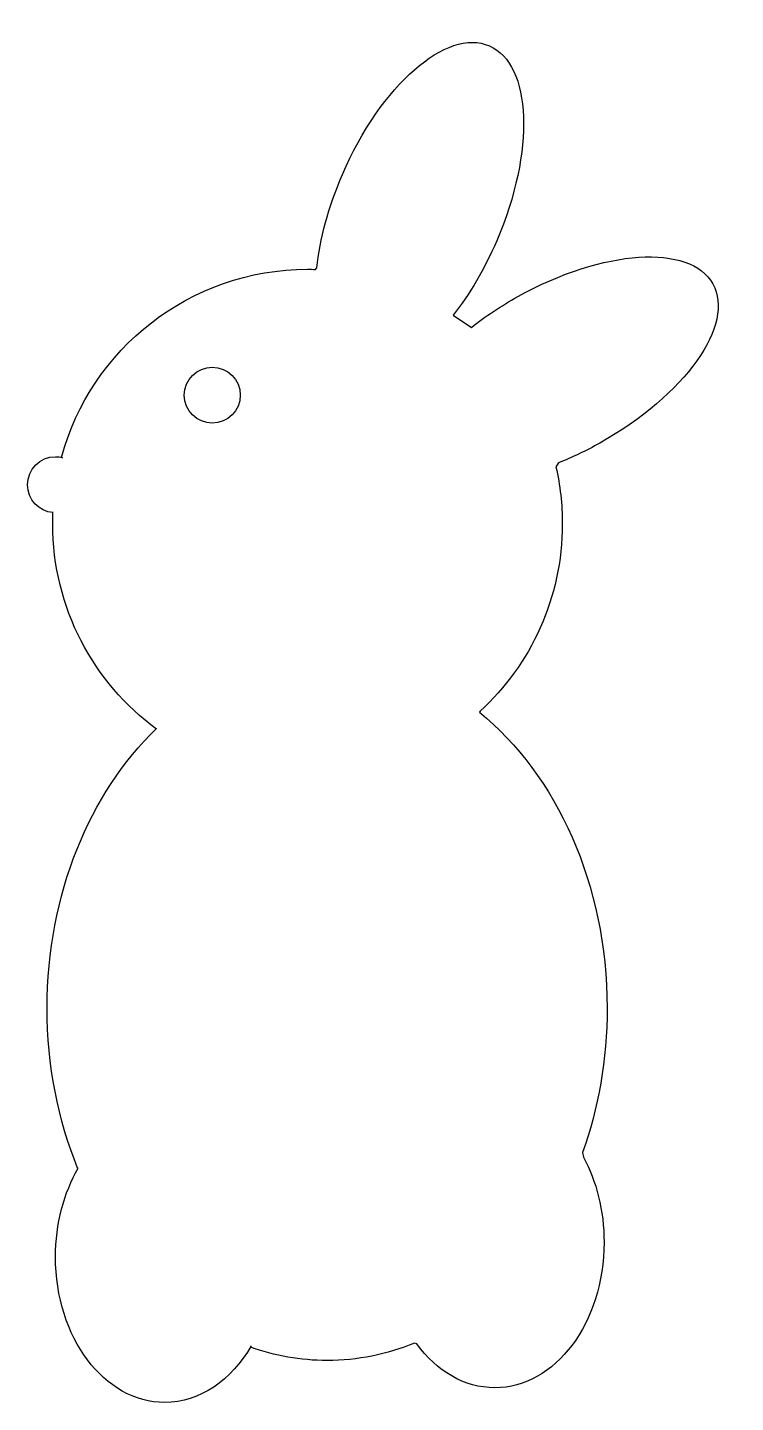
# Model space of a CAD drawing. Header units: centimetres. Extents: x -4.6 to 4.9, y -9.1 to 9.3.
import ezdxf

# ---------------------------------------------------------------- set-up
doc = ezdxf.new("R2010")
doc.units = ezdxf.units.CM
doc.header["$MEASUREMENT"] = 0
doc.layers.add('Camada 1', color=7, linetype='Continuous')

msp = doc.modelspace()

# ---------------------------------------------------------------- linework, layer by layer
at = {"layer": 'Camada 1', "color": 7}
msp.add_ellipse((-2.15151, 4.38855), major_axis=(0, 0.37523), ratio=1, dxfattribs=at)
at = {"layer": 'Camada 1'}
for points, knots in [([(2.48584, 3.47995), (2.66891, 3.55358), (2.85507, 3.64227), (3.04049, 3.74575), (3.04049, 3.74575), (4.18042, 4.38221), (4.85873, 5.3382), (4.55573, 5.88096), (4.55573, 5.88096), (4.25265, 6.42373), (3.0829, 6.34776), (1.94308, 5.71147), (1.94308, 5.71147), (1.7158, 5.58455), (1.50689, 5.4449), (1.3203, 5.2984), (1.3203, 5.2984), (1.3203, 5.2984), (1.07765, 5.46292), (1.07765, 5.46292), (1.07765, 5.46292), (1.29374, 5.73864), (1.49461, 6.07622), (1.65865, 6.45688), (1.65865, 6.45688), (2.17546, 7.65576), (2.13151, 8.82712), (1.56062, 9.07319), (1.56062, 9.07319), (0.98973, 9.31925), (0.108, 8.5468), (-0.4087, 7.348), (-0.4087, 7.348), (-0.59658, 6.91218), (-0.71035, 6.47993), (-0.75163, 6.09454), (-0.75163, 6.09454), (-0.75163, 6.09454), (-0.77002, 6.07536), (-0.77002, 6.07536), (-0.77002, 6.07536), (-0.80521, 6.07644), (-0.84048, 6.077), (-0.8758, 6.077), (-0.8758, 6.077), (-2.45293, 6.077), (-3.78029, 5.00777), (-4.17253, 3.55467), (-4.17253, 3.55467), (-4.17253, 3.55467), (-4.15732, 3.55078), (-4.15732, 3.55078), (-4.15732, 3.55078), (-4.18777, 3.55885), (-4.21976, 3.56306), (-4.2527, 3.56306), (-4.2527, 3.56306), (-4.45992, 3.56305), (-4.62793, 3.39512), (-4.62793, 3.1879), (-4.62793, 3.1879), (-4.62793, 2.99108), (-4.47646, 2.82968), (-4.28368, 2.81399), (-4.28368, 2.81399), (-4.28368, 2.81399), (-4.28686, 2.81431), (-4.28686, 2.81431), (-4.28686, 2.81431), (-4.28911, 2.76399), (-4.29027, 2.71342), (-4.29027, 2.66262), (-4.29027, 2.66262), (-4.29027, 1.53348), (-3.74221, 0.53246), (-2.89761, -0.08907), (-2.89761, -0.08907), (-2.89761, -0.08907), (-2.90335, -0.08333), (-2.90335, -0.08333), (-2.90335, -0.08333), (-3.79256, -0.94786), (-4.36531, -2.30393), (-4.36531, -3.82848), (-4.36531, -3.82848), (-4.36531, -4.60114), (-4.2182, -5.33057), (-3.95722, -5.97462), (-3.95722, -5.97462), (-3.95722, -5.97462), (-3.94822, -5.97626), (-3.94822, -5.97626), (-3.94822, -5.97626), (-4.13914, -6.3059), (-4.2527, -6.71921), (-4.2527, -7.16784), (-4.2527, -7.16784), (-4.2527, -8.2453), (-3.59762, -9.11888), (-2.78942, -9.11888), (-2.78942, -9.11888), (-2.3174, -9.11888), (-1.89767, -8.82085), (-1.63002, -8.35831), (-1.63002, -8.35831), (-1.63002, -8.35831), (-1.64105, -8.37651), (-1.64105, -8.37651), (-1.64105, -8.37651), (-1.31445, -8.49348), (-0.96967, -8.55608), (-0.61322, -8.55608), (-0.61322, -8.55608), (-0.20481, -8.55608), (0.18828, -8.4739), (0.55637, -8.32187), (0.55637, -8.32187), (0.55637, -8.32187), (0.58791, -8.33375), (0.58791, -8.33375), (0.58791, -8.33375), (0.8536, -8.69626), (1.22442, -8.92126), (1.63455, -8.92126), (1.63455, -8.92126), (2.44272, -8.92126), (3.09783, -8.04769), (3.09783, -6.97022), (3.09783, -6.97022), (3.09783, -6.54435), (2.99544, -6.15025), (2.82176, -5.82939), (2.82176, -5.82939), (2.82176, -5.82939), (2.80972, -5.76748), (2.80972, -5.76748), (2.80972, -5.76748), (3.02123, -5.17577), (3.13889, -4.51944), (3.13889, -3.82848), (3.13889, -3.82848), (3.13889, -2.16565), (2.45753, -0.70341), (1.42743, 0.13942), (1.42743, 0.13942), (1.42743, 0.13942), (1.43754, 0.15138), (1.43754, 0.15138), (1.43754, 0.15138), (2.11453, 0.77532), (2.53847, 1.6694), (2.53847, 2.66259), (2.53847, 2.66259), (2.53847, 2.92519), (2.50878, 3.18096), (2.45272, 3.42665), (2.45272, 3.42665), (2.45272, 3.42665), (2.48584, 3.47995), (2.48584, 3.47995)], [0, 0, 0, 0, 0.02439024, 0.02439024, 0.02439024, 0.02439024, 0.04878049, 0.04878049, 0.04878049, 0.04878049, 0.07317073, 0.07317073, 0.07317073, 0.07317073, 0.09756098, 0.09756098, 0.09756098, 0.09756098, 0.12195122, 0.12195122, 0.12195122, 0.12195122, 0.14634146, 0.14634146, 0.14634146, 0.14634146, 0.17073171, 0.17073171, 0.17073171, 0.17073171, 0.19512195, 0.19512195, 0.19512195, 0.19512195, 0.2195122, 0.2195122, 0.2195122, 0.2195122, 0.24390244, 0.24390244, 0.24390244, 0.24390244, 0.26829268, 0.26829268, 0.26829268, 0.26829268, 0.29268293, 0.29268293, 0.29268293, 0.29268293, 0.31707317, 0.31707317, 0.31707317, 0.31707317, 0.34146341, 0.34146341, 0.34146341, 0.34146341, 0.36585366, 0.36585366, 0.36585366, 0.36585366, 0.3902439, 0.3902439, 0.3902439, 0.3902439, 0.41463415, 0.41463415, 0.41463415, 0.41463415, 0.43902439, 0.43902439, 0.43902439, 0.43902439, 0.46341463, 0.46341463, 0.46341463, 0.46341463, 0.48780488, 0.48780488, 0.48780488, 0.48780488, 0.51219512, 0.51219512, 0.51219512, 0.51219512, 0.53658537, 0.53658537, 0.53658537, 0.53658537, 0.56097561, 0.56097561, 0.56097561, 0.56097561, 0.58536585, 0.58536585, 0.58536585, 0.58536585, 0.6097561, 0.6097561, 0.6097561, 0.6097561, 0.63414634, 0.63414634, 0.63414634, 0.63414634, 0.65853659, 0.65853659, 0.65853659, 0.65853659, 0.68292683, 0.68292683, 0.68292683, 0.68292683, 0.70731707, 0.70731707, 0.70731707, 0.70731707, 0.73170732, 0.73170732, 0.73170732, 0.73170732, 0.75609756, 0.75609756, 0.75609756, 0.75609756, 0.7804878, 0.7804878, 0.7804878, 0.7804878, 0.80487805, 0.80487805, 0.80487805, 0.80487805, 0.82926829, 0.82926829, 0.82926829, 0.82926829, 0.85365854, 0.85365854, 0.85365854, 0.85365854, 0.87804878, 0.87804878, 0.87804878, 0.87804878, 0.90243902, 0.90243902, 0.90243902, 0.90243902, 0.92682927, 0.92682927, 0.92682927, 0.92682927, 0.95121951, 0.95121951, 0.95121951, 0.95121951, 1, 1, 1, 1]), ([(2.48584, 3.47995), (2.48584, 3.47995), (2.48584, 3.47995), (2.48584, 3.47995), (2.48584, 3.47995), (2.48584, 3.47995), (2.48584, 3.47995), (2.48584, 3.47995)], [0, 0, 0, 0, 0.33333333, 0.33333333, 0.33333333, 0.33333333, 1, 1, 1, 1])]:
    msp.add_open_spline(points, degree=3, knots=knots, dxfattribs=at)

doc.saveas('drawing.dxf')
